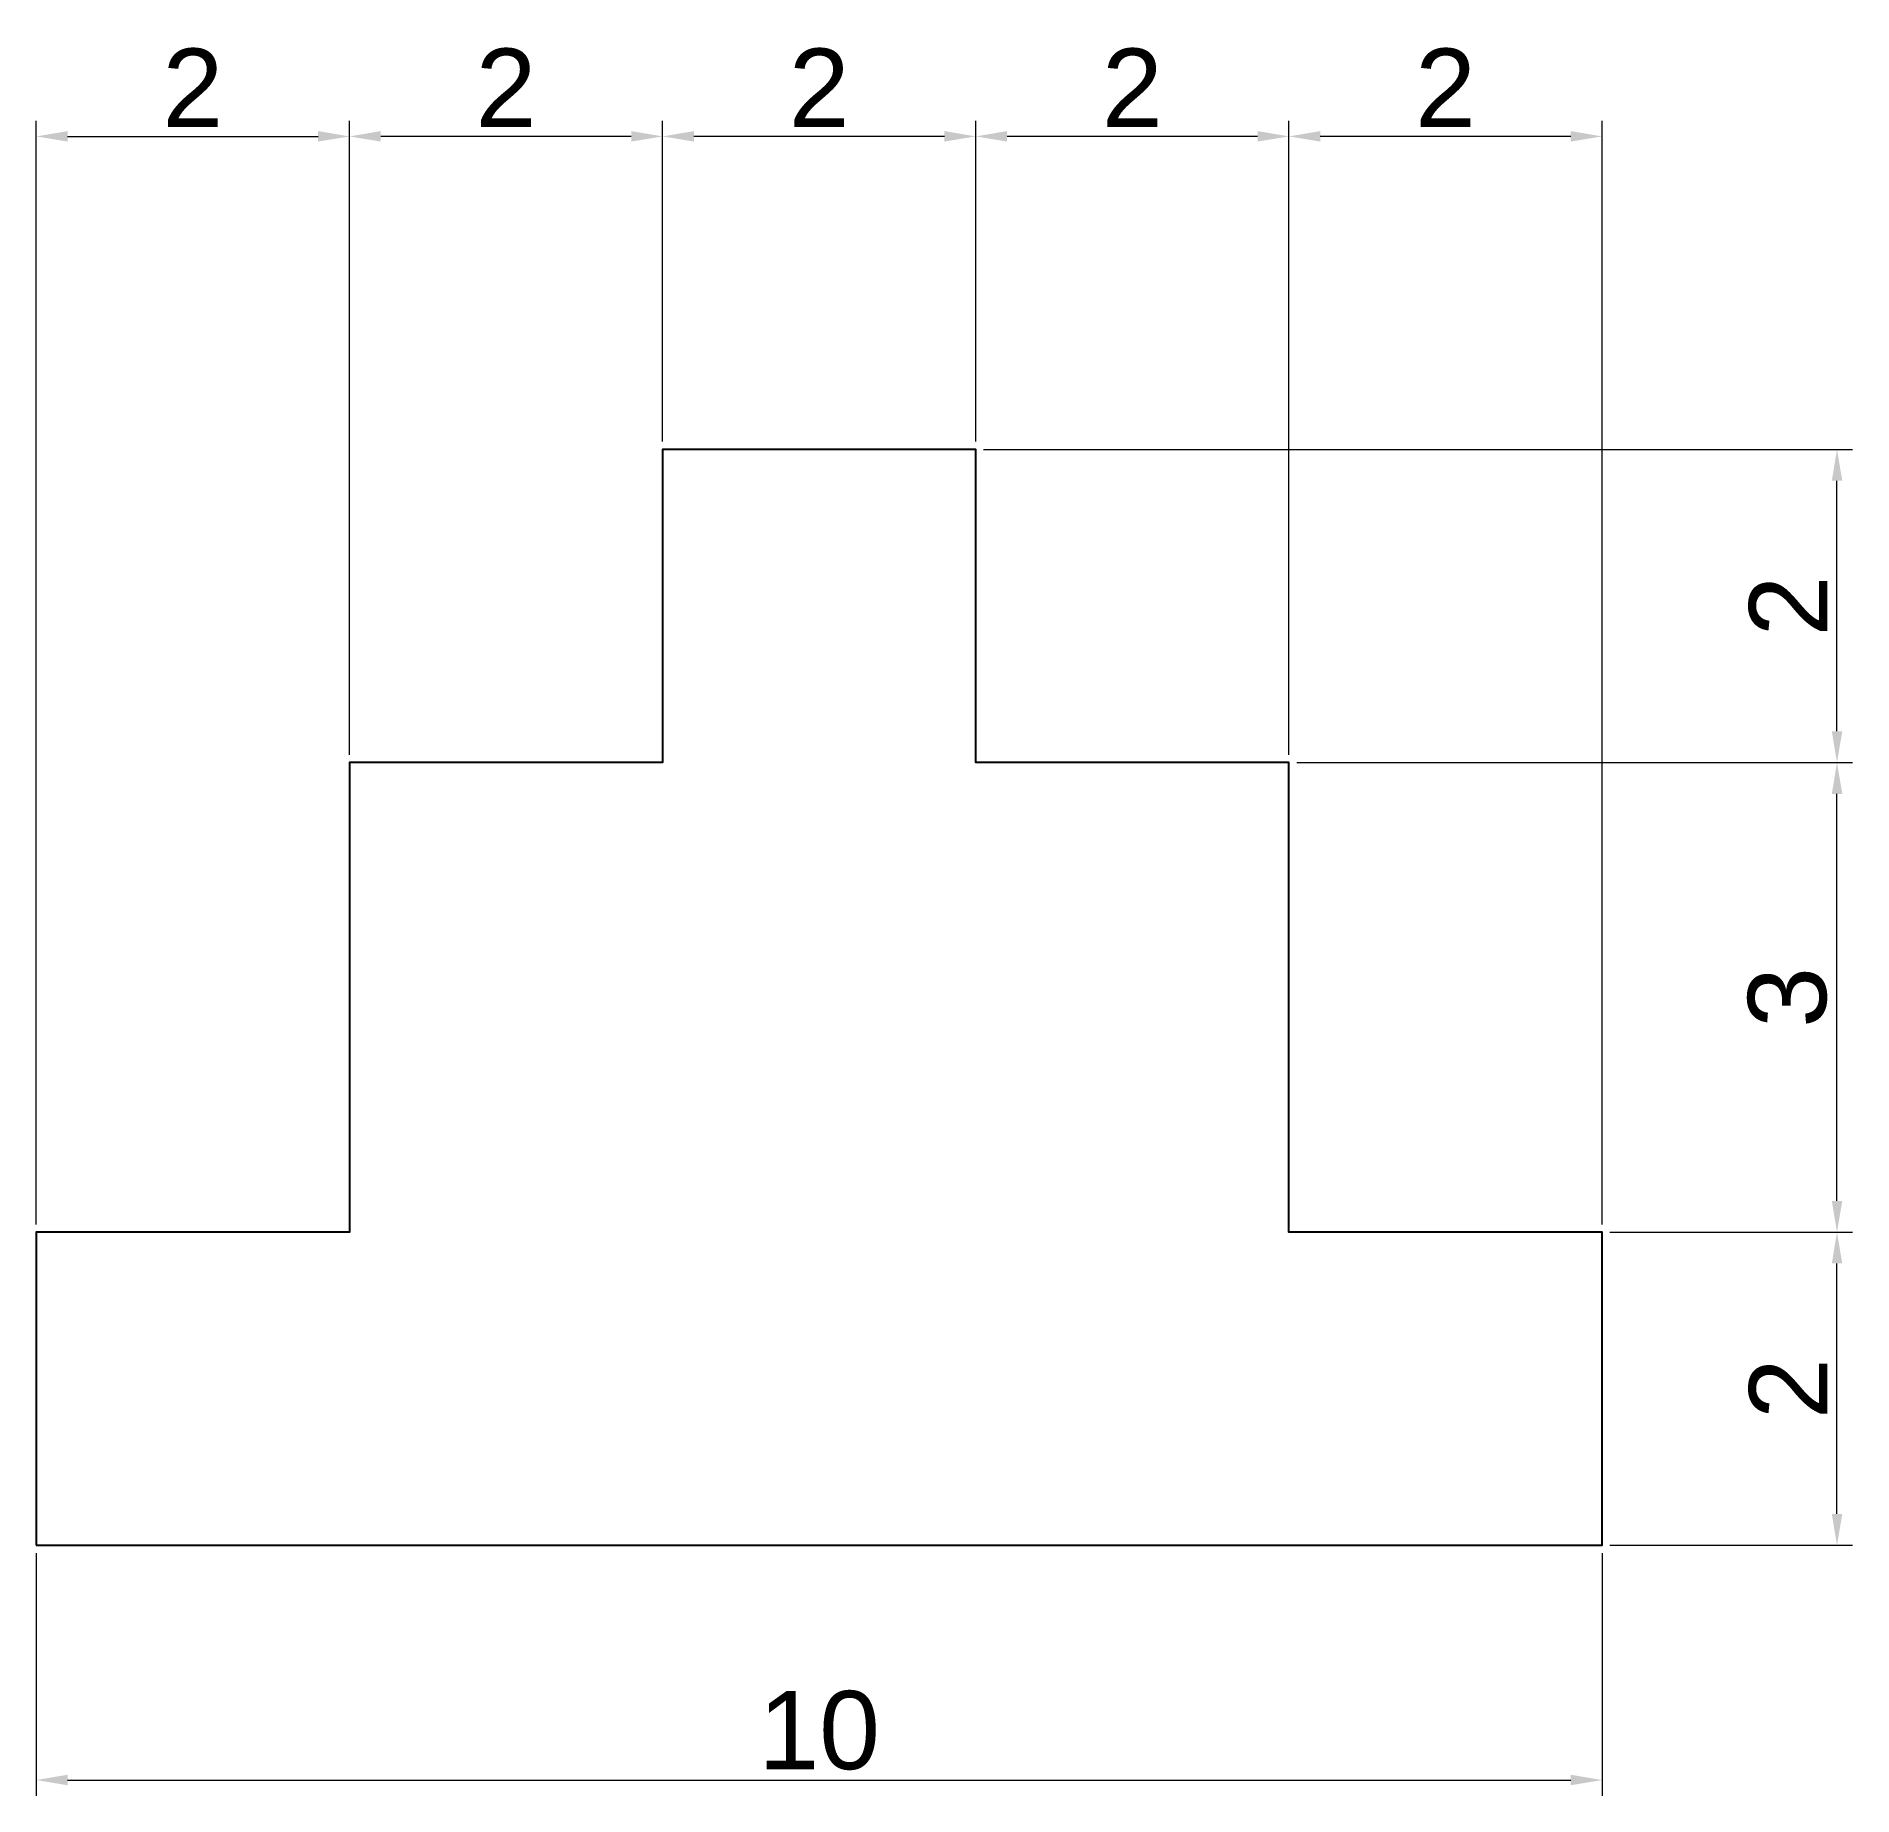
# Model space of a CAD drawing. Header units: millimetres. Extents: x 67.4 to 79, y 49.9 to 61.1.
import ezdxf

# ---------------------------------------------------------------- set-up
doc = ezdxf.new("R2010")
doc.units = ezdxf.units.MM
doc.header["$MEASUREMENT"] = 0
doc.layers.add('AM_5', color=3, linetype='Continuous', lineweight=15)
doc.styles.get("Standard").update_dxf_attribs({"font": 'arial.ttf'})
doc.dimstyles.new('AM_ANSI$0', dxfattribs={"dimtxt": 0.5, "dimasz": 0.2, "dimexe": 0.1, "dimexo": 0.05, "dimgap": 0.06, "dimtad": 1, "dimtoh": 1, "dimdec": 0, "dimzin": 9, "dimdsep": 46, "dimtxsty": 'Standard', "dimcen": 0, "dimclrd": 256, "dimclre": 256, "dimclrt": 2, "dimadec": 0, "dimazin": 2, "dimtp": 0.1, "dimtm": 0.1, "dimtfac": 0.71, "dimtdec": 0, "dimtofl": 0, "dimtmove": 0, "dimatfit": 3, "dimfxl": 1, "dimtolj": 1, "dimtzin": 7, "dimlwd": -1, "dimlwe": -1, "dimarcsym": 1})

# ---------------------------------------------------------------- blocks, each defined once
blk = doc.blocks.new('*D8')
at = {"layer": 'AM_5', "transparency": 16777216}
for p, q in [((67.407, 51.433), (67.407, 49.883)), ((77.407, 51.433), (77.407, 49.883)), ((67.607, 49.983), (77.207, 49.983))]:
    blk.add_line(p, q, dxfattribs=at)
for points in [[(67.607, 50.017), (67.607, 49.95), (67.407, 49.983)], [(77.207, 50.017), (77.207, 49.95), (77.407, 49.983)]]:
    blk.add_solid(points, dxfattribs=at)
at = {"layer": 'Defpoints', "color": 0, "transparency": 16777216}
for p in [(67.407, 51.483), (77.407, 51.483), (77.407, 49.983)]:
    blk.add_point(p, dxfattribs=at)
at = {"layer": 'AM_5', "color": 2, "transparency": 16777216, "insert": (72.407, 50.299), "char_height": 0.5, "attachment_point": 5}
blk.add_mtext('\\A1;10', dxfattribs=at)
blk = doc.blocks.new('*D9')
at = {"layer": 'AM_5', "transparency": 16777216}
for p, q in [((77.457, 53.483), (79.007, 53.483)), ((78.907, 51.683), (78.907, 53.283)), ((77.457, 51.483), (79.007, 51.483))]:
    blk.add_line(p, q, dxfattribs=at)
for points in [[(78.874, 53.283), (78.941, 53.283), (78.907, 53.483)], [(78.874, 51.683), (78.941, 51.683), (78.907, 51.483)]]:
    blk.add_solid(points, dxfattribs=at)
at = {"layer": 'Defpoints', "color": 0, "transparency": 16777216}
for p in [(77.407, 53.483), (78.907, 53.483), (77.407, 51.483)]:
    blk.add_point(p, dxfattribs=at)
at = {"layer": 'AM_5', "color": 2, "transparency": 16777216, "insert": (78.596, 52.483), "char_height": 0.5, "attachment_point": 5, "rotation": 90}
blk.add_mtext('\\A1;2', dxfattribs=at)
blk = doc.blocks.new('*D10')
at = {"layer": 'AM_5', "transparency": 16777216}
for p, q in [((75.457, 56.483), (79.007, 56.483)), ((78.907, 53.683), (78.907, 56.283)), ((77.457, 53.483), (79.007, 53.483))]:
    blk.add_line(p, q, dxfattribs=at)
for points in [[(78.874, 56.283), (78.941, 56.283), (78.907, 56.483)], [(78.874, 53.683), (78.941, 53.683), (78.907, 53.483)]]:
    blk.add_solid(points, dxfattribs=at)
at = {"layer": 'Defpoints', "color": 0, "transparency": 16777216}
for p in [(75.407, 56.483), (78.907, 56.483), (77.407, 53.483)]:
    blk.add_point(p, dxfattribs=at)
at = {"layer": 'AM_5', "color": 2, "transparency": 16777216, "insert": (78.592, 54.983), "char_height": 0.5, "attachment_point": 5, "rotation": 90}
blk.add_mtext('\\A1;3', dxfattribs=at)
blk = doc.blocks.new('*D11')
at = {"layer": 'AM_5', "transparency": 16777216}
for p, q in [((73.457, 58.483), (79.007, 58.483)), ((78.907, 56.683), (78.907, 58.283)), ((75.457, 56.483), (79.007, 56.483))]:
    blk.add_line(p, q, dxfattribs=at)
for points in [[(78.874, 58.283), (78.941, 58.283), (78.907, 58.483)], [(78.874, 56.683), (78.941, 56.683), (78.907, 56.483)]]:
    blk.add_solid(points, dxfattribs=at)
at = {"layer": 'Defpoints', "color": 0, "transparency": 16777216}
for p in [(73.407, 58.483), (78.907, 58.483), (75.407, 56.483)]:
    blk.add_point(p, dxfattribs=at)
at = {"layer": 'AM_5', "color": 2, "transparency": 16777216, "insert": (78.596, 57.483), "char_height": 0.5, "attachment_point": 5, "rotation": 90}
blk.add_mtext('\\A1;2', dxfattribs=at)
blk = doc.blocks.new('*D12')
at = {"layer": 'AM_5', "transparency": 16777216}
for p, q in [((67.407, 53.533), (67.407, 60.583)), ((69.407, 56.533), (69.407, 60.583)), ((67.607, 60.483), (69.207, 60.483))]:
    blk.add_line(p, q, dxfattribs=at)
for points in [[(67.607, 60.517), (67.607, 60.45), (67.407, 60.483)], [(69.207, 60.517), (69.207, 60.45), (69.407, 60.483)]]:
    blk.add_solid(points, dxfattribs=at)
at = {"layer": 'Defpoints', "color": 0, "transparency": 16777216}
for p in [(69.407, 60.483), (69.407, 56.483), (67.407, 53.483)]:
    blk.add_point(p, dxfattribs=at)
at = {"layer": 'AM_5', "color": 2, "transparency": 16777216, "insert": (68.407, 60.794), "char_height": 0.5, "attachment_point": 5}
blk.add_mtext('\\A1;2', dxfattribs=at)
blk = doc.blocks.new('*D13')
at = {"layer": 'AM_5', "transparency": 16777216}
for p, q in [((69.407, 56.533), (69.407, 60.583)), ((71.407, 58.533), (71.407, 60.583)), ((71.207, 60.483), (69.607, 60.483))]:
    blk.add_line(p, q, dxfattribs=at)
for points in [[(69.607, 60.517), (69.607, 60.45), (69.407, 60.483)], [(71.207, 60.517), (71.207, 60.45), (71.407, 60.483)]]:
    blk.add_solid(points, dxfattribs=at)
at = {"layer": 'Defpoints', "color": 0, "transparency": 16777216}
for p in [(69.407, 60.483), (71.407, 58.483), (69.407, 56.483)]:
    blk.add_point(p, dxfattribs=at)
at = {"layer": 'AM_5', "color": 2, "transparency": 16777216, "insert": (70.407, 60.794), "char_height": 0.5, "attachment_point": 5}
blk.add_mtext('\\A1;2', dxfattribs=at)
blk = doc.blocks.new('*D14')
at = {"layer": 'AM_5', "transparency": 16777216}
for p, q in [((71.407, 58.533), (71.407, 60.583)), ((73.407, 58.533), (73.407, 60.583)), ((73.207, 60.483), (71.607, 60.483))]:
    blk.add_line(p, q, dxfattribs=at)
for points in [[(71.607, 60.517), (71.607, 60.45), (71.407, 60.483)], [(73.207, 60.517), (73.207, 60.45), (73.407, 60.483)]]:
    blk.add_solid(points, dxfattribs=at)
at = {"layer": 'Defpoints', "color": 0, "transparency": 16777216}
for p in [(71.407, 60.483), (71.407, 58.483), (73.407, 58.483)]:
    blk.add_point(p, dxfattribs=at)
at = {"layer": 'AM_5', "color": 2, "transparency": 16777216, "insert": (72.407, 60.794), "char_height": 0.5, "attachment_point": 5}
blk.add_mtext('\\A1;2', dxfattribs=at)
blk = doc.blocks.new('*D15')
at = {"layer": 'AM_5', "transparency": 16777216}
for p, q in [((73.407, 58.533), (73.407, 60.583)), ((75.407, 56.533), (75.407, 60.583)), ((75.207, 60.483), (73.607, 60.483))]:
    blk.add_line(p, q, dxfattribs=at)
for points in [[(73.607, 60.517), (73.607, 60.45), (73.407, 60.483)], [(75.207, 60.517), (75.207, 60.45), (75.407, 60.483)]]:
    blk.add_solid(points, dxfattribs=at)
at = {"layer": 'Defpoints', "color": 0, "transparency": 16777216}
for p in [(73.407, 60.483), (73.407, 58.483), (75.407, 56.483)]:
    blk.add_point(p, dxfattribs=at)
at = {"layer": 'AM_5', "color": 2, "transparency": 16777216, "insert": (74.407, 60.794), "char_height": 0.5, "attachment_point": 5}
blk.add_mtext('\\A1;2', dxfattribs=at)
blk = doc.blocks.new('*D16')
at = {"layer": 'AM_5', "transparency": 16777216}
for p, q in [((75.407, 56.533), (75.407, 60.583)), ((77.407, 53.533), (77.407, 60.583)), ((77.207, 60.483), (75.607, 60.483))]:
    blk.add_line(p, q, dxfattribs=at)
for points in [[(75.607, 60.517), (75.607, 60.45), (75.407, 60.483)], [(77.207, 60.517), (77.207, 60.45), (77.407, 60.483)]]:
    blk.add_solid(points, dxfattribs=at)
at = {"layer": 'Defpoints', "color": 0, "transparency": 16777216}
for p in [(75.407, 60.483), (75.407, 56.483), (77.407, 53.483)]:
    blk.add_point(p, dxfattribs=at)
at = {"layer": 'AM_5', "color": 2, "transparency": 16777216, "insert": (76.407, 60.794), "char_height": 0.5, "attachment_point": 5}
blk.add_mtext('\\A1;2', dxfattribs=at)

msp = doc.modelspace()

# ---------------------------------------------------------------- linework, layer by layer
msp.add_lwpolyline([(67.407, 51.483), (77.407, 51.483), (77.407, 53.483), (75.407, 53.483), (75.407, 56.483), (73.407, 56.483), (73.407, 58.483), (71.407, 58.483), (71.407, 56.483), (69.407, 56.483), (69.407, 53.483), (67.407, 53.483), (67.407, 51.483)])

# ---------------------------------------------------------------- dimensions: what is measured, and where the dimension line sits
at = {"layer": 'AM_5'}
for base, p1, p2, override, picture, middle in [((69.407, 60.483), (67.407, 53.483), (69.407, 56.483), {"dimtix": 1}, '*D12', (68.407, 60.794)), ((69.407, 60.483), (71.407, 58.483), (69.407, 56.483), {"dimpost": '', "dimtix": 1}, '*D13', (70.407, 60.794)), ((71.407, 60.483), (73.407, 58.483), (71.407, 58.483), {"dimtix": 1}, '*D14', (72.407, 60.794)), ((73.407, 60.483), (75.407, 56.483), (73.407, 58.483), {"dimtix": 1}, '*D15', (74.407, 60.794)), ((75.407, 60.483), (77.407, 53.483), (75.407, 56.483), {"dimtix": 1}, '*D16', (76.407, 60.794)), ((77.407, 49.983), (67.407, 51.483), (77.407, 51.483), {"dimpost": ''}, '*D8', (72.407, 50.299))]:
    dim = msp.add_linear_dim(base=base, p1=p1, p2=p2, dimstyle='AM_ANSI$0', override=override, dxfattribs=at)
    dim.commit()
    dim.dimension.update_dxf_attribs({"geometry": picture, "text_midpoint": middle})
dim = msp.add_linear_dim(base=(78.907, 58.483), p1=(75.407, 56.483), p2=(73.407, 58.483), angle=90, dimstyle='AM_ANSI$0', dxfattribs=at)
dim.commit()
dim.dimension.update_dxf_attribs({"geometry": '*D11', "text_midpoint": (78.596, 57.483)})
for base, p1, p2, picture, middle in [((78.907, 56.483), (77.407, 53.483), (75.407, 56.483), '*D10', (78.592, 54.983)), ((78.907, 53.483), (77.407, 51.483), (77.407, 53.483), '*D9', (78.596, 52.483))]:
    dim = msp.add_linear_dim(base=base, p1=p1, p2=p2, angle=90, dimstyle='AM_ANSI$0', override={"dimpost": ''}, dxfattribs=at)
    dim.commit()
    dim.dimension.update_dxf_attribs({"geometry": picture, "text_midpoint": middle})

doc.saveas('drawing.dxf')
